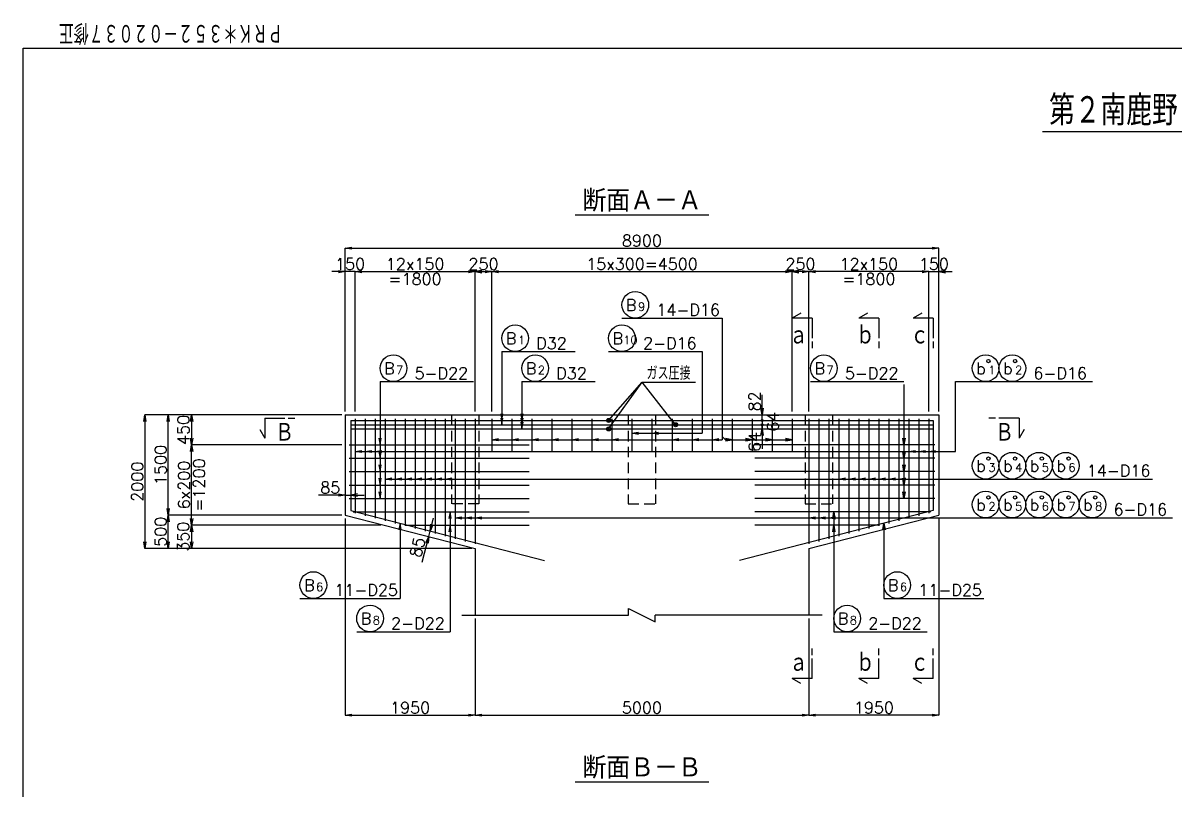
# Model space of a CAD drawing. Header units: millimetres. Extents: x -19525 to 20025, y -14225 to 14225.
# Drawn here: x -19525 to -2248, y 2714 to 14225 of the extents above; entities that cross this region are included whole.
import ezdxf
from ezdxf.enums import TextEntityAlignment as Align

# ---------------------------------------------------------------- set-up
doc = ezdxf.new("R2010")
doc.units = ezdxf.units.MM
doc.header["$PDMODE"] = 35
doc.linetypes.add('HIDDEN2', pattern=[4.7625, 3.175, -1.5875])
for name, color, linetype in [('DIM-01', 2, 'Continuous'), ('DIM-02', 2, 'Continuous'), ('GAIKEI-01', 7, 'Continuous'), ('LAYER_15', 7, 'Continuous'), ('TEKKIN-01', 3, 'Continuous'), ('TEKKIN-02', 4, 'Continuous'), ('TEKKIN-03', 6, 'Continuous'), ('TEXT-01', 4, 'Continuous'), ('WAKU-01', 1, 'Continuous')]:
    doc.layers.add(name, color=color, linetype=linetype)
doc.styles.get("Standard").update_dxf_attribs({"font": 'txt.shx', "bigfont": 'bigfont.shx'})
doc.dimstyles.get("Standard").update_dxf_attribs({"dimscale": 50, "dimtxt": 3.5, "dimasz": 2, "dimexe": 0, "dimexo": 1, "dimgap": 0.5, "dimtad": 1, "dimdec": 0, "dimzin": 0, "dimdsep": 46, "dimtxsty": 'Standard', "dimblk1": 'OPEN', "dimblk2": 'OPEN', "dimsah": 1, "dimcen": 0, "dimclrd": 2, "dimclre": 2, "dimclrt": 6, "dimaunit": 1, "dimadec": 0, "dimazin": 0, "dimtfac": 1, "dimtdec": 4, "dimtix": 1, "dimtofl": 0, "dimtmove": 2, "dimatfit": 3, "dimldrblk": 'OPEN', "dimfxl": 0, "dimtolj": 1, "dimtzin": 0, "dimarcsym": 0})

# ---------------------------------------------------------------- blocks, each defined once
blk = doc.blocks.new('_OPEN')
at = {"color": 0, "linetype": 'ByBlock'}
for p, q in [((-1, 0.17), (0, 0)), ((0, 0), (-1, -0.17)), ((0, 0), (-1, 0))]:
    blk.add_line(p, q, dxfattribs=at)
blk = doc.blocks.new('*D52')
at = {"layer": 'DEFPOINTS', "color": 0}
for p in [(-8000, 10500), (-12500, 8350), (-8000, 8350)]:
    blk.add_point(p, dxfattribs=at)
at = {"layer": 'DIM-01', "color": 2, "lineweight": -2}
for p, q in [((-12400, 10500), (-8100, 10500)), ((-8000, 8400), (-8000, 10500))]:
    blk.add_line(p, q, dxfattribs=at)
at = {"layer": 'DIM-01', "color": 2, "lineweight": -2, "xscale": 100, "yscale": 100, "zscale": 100, "rotation": 180}
blk.add_blockref('_OPEN', (-12500, 10500), dxfattribs=at)
at = {"layer": 'DIM-01', "color": 2, "lineweight": -2, "xscale": 100, "yscale": 100, "zscale": 100}
blk.add_blockref('_OPEN', (-8000, 10500), dxfattribs=at)
at = {"layer": 'DIM-01', "color": 6, "insert": (-10250, 10612.5), "char_height": 175, "attachment_point": 5}
blk.add_mtext('\\A1;15x300=4500', dxfattribs=at)
blk = doc.blocks.new('*D53')
at = {"layer": 'DEFPOINTS', "color": 0}
for p in [(-12750, 5350), (-7750, 5350), (-7750, 3850)]:
    blk.add_point(p, dxfattribs=at)
at = {"layer": 'DIM-01', "color": 2, "lineweight": -2}
for p, q in [((-12750, 5300), (-12750, 3850)), ((-7750, 5300), (-7750, 3850)), ((-12650, 3850), (-7850, 3850))]:
    blk.add_line(p, q, dxfattribs=at)
at = {"layer": 'DIM-01', "color": 2, "lineweight": -2, "xscale": 100, "yscale": 100, "zscale": 100, "rotation": 180}
blk.add_blockref('_OPEN', (-12750, 3850), dxfattribs=at)
at = {"layer": 'DIM-01', "color": 2, "lineweight": -2, "xscale": 100, "yscale": 100, "zscale": 100}
blk.add_blockref('_OPEN', (-7750, 3850), dxfattribs=at)
at = {"layer": 'DIM-01', "color": 6, "insert": (-10250, 3962.5), "char_height": 175, "attachment_point": 5}
blk.add_mtext('\\A1;5000', dxfattribs=at)
blk = doc.blocks.new('*D54')
at = {"layer": 'DEFPOINTS', "color": 0}
for p in [(-5800, 10850), (-14700, 8350), (-5800, 8350)]:
    blk.add_point(p, dxfattribs=at)
at = {"layer": 'DIM-01', "color": 2, "lineweight": -2}
for p, q in [((-14700, 8400), (-14700, 10850)), ((-14600, 10850), (-5900, 10850)), ((-5800, 8400), (-5800, 10850))]:
    blk.add_line(p, q, dxfattribs=at)
at = {"layer": 'DIM-01', "color": 2, "lineweight": -2, "xscale": 100, "yscale": 100, "zscale": 100, "rotation": 180}
blk.add_blockref('_OPEN', (-14700, 10850), dxfattribs=at)
at = {"layer": 'DIM-01', "color": 2, "lineweight": -2, "xscale": 100, "yscale": 100, "zscale": 100}
blk.add_blockref('_OPEN', (-5800, 10850), dxfattribs=at)
at = {"layer": 'DIM-01', "color": 6, "insert": (-10250, 10962.5), "char_height": 175, "attachment_point": 5}
blk.add_mtext('\\A1;8900', dxfattribs=at)
blk = doc.blocks.new('*D55')
at = {"layer": 'DEFPOINTS', "color": 0}
for p in [(-14550, 10500), (-14700, 8350), (-14550, 8350)]:
    blk.add_point(p, dxfattribs=at)
at = {"layer": 'DIM-01', "color": 2, "lineweight": -2}
blk.add_line((-14550, 8400), (-14550, 10500), dxfattribs=at)
at = {"layer": 'DIM-01', "color": 6, "insert": (-14625, 10612.5), "char_height": 175, "attachment_point": 5}
blk.add_mtext('\\A1;150', dxfattribs=at)
blk = doc.blocks.new('*D56')
at = {"layer": 'DEFPOINTS', "color": 0}
for p in [(-12750, 10500), (-14550, 8350), (-12750, 8350)]:
    blk.add_point(p, dxfattribs=at)
at = {"layer": 'DIM-01', "color": 2, "lineweight": -2}
for p, q in [((-14450, 10500), (-12850, 10500)), ((-12750, 8400), (-12750, 10500))]:
    blk.add_line(p, q, dxfattribs=at)
at = {"layer": 'DIM-01', "color": 2, "lineweight": -2, "xscale": 100, "yscale": 100, "zscale": 100, "rotation": 180}
blk.add_blockref('_OPEN', (-14550, 10500), dxfattribs=at)
at = {"layer": 'DIM-01', "color": 2, "lineweight": -2, "xscale": 100, "yscale": 100, "zscale": 100}
blk.add_blockref('_OPEN', (-12750, 10500), dxfattribs=at)
at = {"layer": 'DIM-01', "color": 6, "char_height": 175, "attachment_point": 5}
for s, insert in [('\\A1;12x150', (-13650, 10612.5)), ('\\A1;=1800', (-13650, 10387.5))]:
    blk.add_mtext(s, dxfattribs=dict(at, insert=insert))
blk = doc.blocks.new('*D57')
at = {"layer": 'DEFPOINTS', "color": 0}
for p in [(-12500, 10500), (-12750, 8350), (-12500, 8350)]:
    blk.add_point(p, dxfattribs=at)
at = {"layer": 'DIM-01', "color": 2, "lineweight": -2}
blk.add_line((-12500, 8400), (-12500, 10500), dxfattribs=at)
at = {"layer": 'DIM-01', "color": 6, "insert": (-12625, 10612.5), "char_height": 175, "attachment_point": 5}
blk.add_mtext('\\A1;250', dxfattribs=at)
blk = doc.blocks.new('*D58')
at = {"layer": 'DEFPOINTS', "color": 0}
for p in [(-14700, 6850), (-12750, 6350), (-12750, 3850)]:
    blk.add_point(p, dxfattribs=at)
at = {"layer": 'DIM-01', "color": 2, "lineweight": -2}
for p, q in [((-14700, 6800), (-14700, 3850)), ((-14600, 3850), (-12850, 3850))]:
    blk.add_line(p, q, dxfattribs=at)
at = {"layer": 'DIM-01', "color": 2, "lineweight": -2, "xscale": 100, "yscale": 100, "zscale": 100, "rotation": 180}
blk.add_blockref('_OPEN', (-14700, 3850), dxfattribs=at)
at = {"layer": 'DIM-01', "color": 2, "lineweight": -2, "xscale": 100, "yscale": 100, "zscale": 100}
blk.add_blockref('_OPEN', (-12750, 3850), dxfattribs=at)
at = {"layer": 'DIM-01', "color": 6, "insert": (-13725, 3962.5), "char_height": 175, "attachment_point": 5}
blk.add_mtext('\\A1;1950', dxfattribs=at)
blk = doc.blocks.new('*D59')
at = {"layer": 'DEFPOINTS', "color": 0}
for p in [(-14115, 6700), (-17000, 6350), (-12750, 6350)]:
    blk.add_point(p, dxfattribs=at)
at = {"layer": 'DIM-01', "color": 2, "lineweight": -2}
blk.add_line((-17000, 6600), (-17000, 6450), dxfattribs=at)
at = {"layer": 'DIM-01', "color": 2, "lineweight": -2, "xscale": 100, "yscale": 100, "zscale": 100}
for p, rotation in [((-17000, 6700), 90), ((-17000, 6350), 270)]:
    blk.add_blockref('_OPEN', p, dxfattribs=dict(at, rotation=rotation))
at = {"layer": 'DIM-01', "color": 6, "insert": (-17125, 6525), "char_height": 175, "attachment_point": 5, "rotation": 90}
blk.add_mtext('\\A1;350', dxfattribs=at)
blk = doc.blocks.new('*D60')
at = {"layer": 'DEFPOINTS', "color": 0}
for p in [(-14700, 8350), (-17700, 6350), (-12750, 6350)]:
    blk.add_point(p, dxfattribs=at)
at = {"layer": 'DIM-01', "color": 2, "lineweight": -2}
for p, q in [((-14750, 8350), (-17700, 8350)), ((-17700, 8250), (-17700, 6450)), ((-12800, 6350), (-17700, 6350))]:
    blk.add_line(p, q, dxfattribs=at)
at = {"layer": 'DIM-01', "color": 2, "lineweight": -2, "xscale": 100, "yscale": 100, "zscale": 100}
for p, rotation in [((-17700, 8350), 90), ((-17700, 6350), 270)]:
    blk.add_blockref('_OPEN', p, dxfattribs=dict(at, rotation=rotation))
at = {"layer": 'DIM-01', "color": 6, "insert": (-17812.5, 7350), "char_height": 175, "attachment_point": 5, "rotation": 90}
blk.add_mtext('\\A1;2000', dxfattribs=at)
blk = doc.blocks.new('*D61')
at = {"layer": 'DEFPOINTS', "color": 0}
for p in [(-17000, 7900), (-14700, 7900), (-14115, 6700)]:
    blk.add_point(p, dxfattribs=at)
at = {"layer": 'DIM-01', "color": 2, "lineweight": -2}
for p, q in [((-14750, 7900), (-17000, 7900)), ((-17000, 6800), (-17000, 7800)), ((-14165, 6700), (-17000, 6700))]:
    blk.add_line(p, q, dxfattribs=at)
at = {"layer": 'DIM-01', "color": 2, "lineweight": -2, "xscale": 100, "yscale": 100, "zscale": 100}
for p, rotation in [((-17000, 7900), 90), ((-17000, 6700), 270)]:
    blk.add_blockref('_OPEN', p, dxfattribs=dict(at, rotation=rotation))
at = {"layer": 'DIM-01', "color": 6, "char_height": 175, "attachment_point": 5, "rotation": 90}
for s, insert in [('\\A1;6x200', (-17112.5, 7300)), ('\\A1;=1200', (-16887.5, 7300))]:
    blk.add_mtext(s, dxfattribs=dict(at, insert=insert))
blk = doc.blocks.new('*D62')
at = {"layer": 'DEFPOINTS', "color": 0}
for p in [(-14700, 8350), (-17000, 7900), (-14700, 7900)]:
    blk.add_point(p, dxfattribs=at)
at = {"layer": 'DIM-01', "color": 2, "lineweight": -2}
blk.add_line((-17000, 8250), (-17000, 8000), dxfattribs=at)
at = {"layer": 'DIM-01', "color": 2, "lineweight": -2, "xscale": 100, "yscale": 100, "zscale": 100}
for p, rotation in [((-17000, 8350), 90), ((-17000, 7900), 270)]:
    blk.add_blockref('_OPEN', p, dxfattribs=dict(at, rotation=rotation))
at = {"layer": 'DIM-01', "color": 6, "insert": (-17122, 8125), "char_height": 175, "attachment_point": 5, "rotation": 90}
blk.add_mtext('\\A1;450', dxfattribs=at)
blk = doc.blocks.new('*D63')
at = {"layer": 'DEFPOINTS', "color": 0}
for p in [(-17350, 6850), (-14700, 6850), (-12750, 6350)]:
    blk.add_point(p, dxfattribs=at)
at = {"layer": 'DIM-01', "color": 2, "lineweight": -2}
for p, q in [((-14750, 6850), (-17350, 6850)), ((-17350, 6450), (-17350, 6750))]:
    blk.add_line(p, q, dxfattribs=at)
at = {"layer": 'DIM-01', "color": 2, "lineweight": -2, "xscale": 100, "yscale": 100, "zscale": 100}
for p, rotation in [((-17350, 6850), 90), ((-17350, 6350), 270)]:
    blk.add_blockref('_OPEN', p, dxfattribs=dict(at, rotation=rotation))
at = {"layer": 'DIM-01', "color": 6, "insert": (-17462.5, 6600), "char_height": 175, "attachment_point": 5, "rotation": 90}
blk.add_mtext('\\A1;500', dxfattribs=at)
blk = doc.blocks.new('*D64')
at = {"layer": 'DEFPOINTS', "color": 0}
for p in [(-17350, 8350), (-14700, 8350), (-14700, 6850)]:
    blk.add_point(p, dxfattribs=at)
at = {"layer": 'DIM-01', "color": 2, "lineweight": -2}
blk.add_line((-17350, 6950), (-17350, 8250), dxfattribs=at)
at = {"layer": 'DIM-01', "color": 2, "lineweight": -2, "xscale": 100, "yscale": 100, "zscale": 100}
for p, rotation in [((-17350, 8350), 90), ((-17350, 6850), 270)]:
    blk.add_blockref('_OPEN', p, dxfattribs=dict(at, rotation=rotation))
at = {"layer": 'DIM-01', "color": 6, "insert": (-17462.5, 7600), "char_height": 175, "attachment_point": 5, "rotation": 90}
blk.add_mtext('\\A1;1500', dxfattribs=at)
blk = doc.blocks.new('*D65')
at = {"layer": 'DEFPOINTS', "color": 0}
for p in [(-13425, 6610), (-13425, 6610), (-13446, 6528)]:
    blk.add_point(p, dxfattribs=at)
at = {"layer": 'DIM-01', "color": 6, "insert": (-13616, 6367), "char_height": 175, "attachment_point": 5, "rotation": 75.6186}
blk.add_mtext('\\A1;85', dxfattribs=at)
blk = doc.blocks.new('*D66')
at = {"layer": 'DEFPOINTS', "color": 0}
for p in [(-14700, 7150), (-14616, 7150), (-14616, 7150)]:
    blk.add_point(p, dxfattribs=at)
at = {"layer": 'DIM-01', "color": 6, "insert": (-14921, 7262), "char_height": 175, "attachment_point": 5}
blk.add_mtext('\\A1;85', dxfattribs=at)
blk = doc.blocks.new('*D67')
at = {"layer": 'DEFPOINTS', "color": 0}
for p in [(-8000, 10500), (-8000, 8350), (-7750, 8350)]:
    blk.add_point(p, dxfattribs=at)
at = {"layer": 'DIM-01', "color": 2, "lineweight": -2}
blk.add_line((-8000, 8400), (-8000, 10500), dxfattribs=at)
at = {"layer": 'DIM-01', "color": 6, "insert": (-7875, 10612.5), "char_height": 175, "attachment_point": 5}
blk.add_mtext('\\A1;250', dxfattribs=at)
blk = doc.blocks.new('*D68')
at = {"layer": 'DEFPOINTS', "color": 0}
for p in [(-7750, 10500), (-7750, 8350), (-5950, 8350)]:
    blk.add_point(p, dxfattribs=at)
at = {"layer": 'DIM-01', "color": 2, "lineweight": -2}
for p, q in [((-7750, 8400), (-7750, 10500)), ((-6050, 10500), (-7650, 10500))]:
    blk.add_line(p, q, dxfattribs=at)
at = {"layer": 'DIM-01', "color": 2, "lineweight": -2, "xscale": 100, "yscale": 100, "zscale": 100, "rotation": 180}
blk.add_blockref('_OPEN', (-7750, 10500), dxfattribs=at)
at = {"layer": 'DIM-01', "color": 2, "lineweight": -2, "xscale": 100, "yscale": 100, "zscale": 100}
blk.add_blockref('_OPEN', (-5950, 10500), dxfattribs=at)
at = {"layer": 'DIM-01', "color": 6, "char_height": 175, "attachment_point": 5}
for s, insert in [('\\A1;12x150', (-6850, 10612.5)), ('\\A1;=1800', (-6850, 10387.5))]:
    blk.add_mtext(s, dxfattribs=dict(at, insert=insert))
blk = doc.blocks.new('*D69')
at = {"layer": 'DEFPOINTS', "color": 0}
for p in [(-5950, 10500), (-5950, 8350), (-5800, 8350)]:
    blk.add_point(p, dxfattribs=at)
at = {"layer": 'DIM-01', "color": 2, "lineweight": -2}
blk.add_line((-5950, 8400), (-5950, 10500), dxfattribs=at)
at = {"layer": 'DIM-01', "color": 6, "insert": (-5875, 10612.5), "char_height": 175, "attachment_point": 5}
blk.add_mtext('\\A1;150', dxfattribs=at)
blk = doc.blocks.new('*D70')
at = {"layer": 'DEFPOINTS', "color": 0}
for p in [(-5800, 6850), (-7750, 6350), (-7750, 3850)]:
    blk.add_point(p, dxfattribs=at)
at = {"layer": 'DIM-01', "color": 2, "lineweight": -2}
for p, q in [((-5800, 6800), (-5800, 3850)), ((-5900, 3850), (-7650, 3850))]:
    blk.add_line(p, q, dxfattribs=at)
at = {"layer": 'DIM-01', "color": 2, "lineweight": -2, "xscale": 100, "yscale": 100, "zscale": 100, "rotation": 180}
blk.add_blockref('_OPEN', (-7750, 3850), dxfattribs=at)
at = {"layer": 'DIM-01', "color": 2, "lineweight": -2, "xscale": 100, "yscale": 100, "zscale": 100}
blk.add_blockref('_OPEN', (-5800, 3850), dxfattribs=at)
at = {"layer": 'DIM-01', "color": 6, "insert": (-6775, 3962.5), "char_height": 175, "attachment_point": 5}
blk.add_mtext('\\A1;1950', dxfattribs=at)

msp = doc.modelspace()

# ---------------------------------------------------------------- linework, layer by layer
at = {"layer": 'DIM-01'}
for p, q in [((-14700, 10500), (-14900, 10500)), ((-14550, 10500), (-14700, 10500)), ((-12750, 10500), (-12500, 10500)), ((-7750, 10500), (-8000, 10500)), ((-5950, 10500), (-5800, 10500)), ((-5800, 10500), (-5600, 10500)), ((-8450, 8350), (-8450, 8650)), ((-8450, 8268), (-8450, 8350)), ((-8450, 8268), (-8450, 8204)), ((-8450, 8204), (-8450, 8140)), ((-8450, 8140), (-8450, 7840)), ((-14700, 7150), (-15100, 7150)), ((-14700, 7150), (-14615.5, 7150)), ((-14615.5, 7150), (-14415.5, 7150))]:
    msp.add_line(p, q, dxfattribs=at)
at = {"layer": 'DIM-01', "ltscale": 100}
for p, q in [((-9050, 9800), (-9050, 7979.6)), ((-12350, 9300), (-12350, 8268)), ((-9350, 9300), (-9350, 8075.1)), ((-14175, 8850), (-14175, 7100)), ((-12050, 8850), (-12050, 8204)), ((-6325, 8806.9), (-6325, 7100)), ((-13425, 6610.3), (-13375.3, 6804)), ((-13125, 6900), (-13125, 5100)), ((-7375, 6900), (-7375, 5100)), ((-13875, 6725.7), (-13875, 5600)), ((-13446, 6528.5), (-13425, 6610.3)), ((-6625, 6725.7), (-6625, 5600)), ((-13545.3, 6141), (-13446, 6528.5))]:
    msp.add_line(p, q, dxfattribs=at)
at = {"layer": 'DIM-01', "color": 2}
for p, q in [((-8450, 8450), (-8450, 8550)), ((-8450, 8304), (-8450, 8404)), ((-8450, 8268), (-8450, 8350)), ((-8450, 8140), (-8450, 8204)), ((-8450, 8168), (-8450, 8068)), ((-8450, 8040), (-8450, 7940))]:
    msp.add_line(p, q, dxfattribs=at)
at = {"layer": 'DIM-01'}
for centre, radius in [((-8450, 8268), 15), ((-8450, 8204), 15), ((-8450, 8268), 7.5), ((-8450, 8204), 7.5)]:
    msp.add_circle(centre, radius, dxfattribs=at)
at = {"layer": 'DIM-02'}
for p, q in [((-10550, 9800), (-9050, 9800)), ((-12350, 9300), (-11250, 9300)), ((-10750, 9300), (-9350, 9300)), ((-14175, 8850), (-12775, 8850)), ((-12050, 8850), (-10950, 8850)), ((-7725, 8850), (-6325, 8850)), ((-5550, 8850), (-3500, 8850)), ((-12500, 7979.6), (-9050, 7979.6)), ((-10400, 8075.1), (-9350, 8075.1)), ((-9050, 8029.6), (-9000, 7979.6)), ((-9000, 7979.6), (-8000, 7979.6)), ((-5300, 7389.6), (-2600, 7389.6)), ((-5300, 6806.9), (-2300, 6806.9)), ((-15375, 5600), (-13875, 5600)), ((-6625, 5600), (-5125, 5600)), ((-14525, 5100), (-13125, 5100)), ((-7375, 5100), (-5975, 5100))]:
    msp.add_line(p, q, dxfattribs=at)
at = {"layer": 'DIM-02', "color": 2}
for p, q in [((-10750, 8140), (-10248, 8843)), ((-10750, 8268), (-10248, 8843)), ((-9746, 8204), (-10248, 8843)), ((-10248, 8843), (-9448, 8843))]:
    msp.add_line(p, q, dxfattribs=at)
at = {"layer": 'DIM-02', "ltscale": 100}
for p, q in [((-5550, 7801.8), (-5550, 8850)), ((-14550, 7801.8), (-5550, 7801.8)), ((-14100, 7389.6), (-5300, 7389.6)), ((-13050, 6806.9), (-5300, 6806.9))]:
    msp.add_line(p, q, dxfattribs=at)
at = {"layer": 'DIM-02'}
for centre in [(-10350, 10000), (-12150, 9500), (-10550, 9500), (-13975, 9050), (-11850, 9050), (-7525, 9050), (-5100, 9050), (-4700, 9050), (-5100, 7589.6), (-4700, 7589.6), (-4300, 7589.6), (-3900, 7589.6), (-5100, 7006.9), (-4700, 7006.9), (-4300, 7006.9), (-3900, 7006.9), (-3500, 7006.9), (-15175, 5800), (-6425, 5800), (-14325, 5300), (-7175, 5300)]:
    msp.add_circle(centre, 200, dxfattribs=at)
at = {"layer": 'DIM-02', "color": 6}
for centre in [(-5057.9, 9156.7), (-4657.9, 9156.7), (-5057.9, 7696.3), (-4657.9, 7696.3), (-4257.9, 7696.3), (-3857.9, 7696.3), (-5057.9, 7113.5), (-4657.9, 7113.5), (-4257.9, 7113.5), (-3857.9, 7113.5), (-3457.9, 7113.5)]:
    msp.add_circle(centre, 25, dxfattribs=at)
at = {"layer": 'GAIKEI-01', "ltscale": 100}
for p, q in [((-14700, 8350), (-5800, 8350)), ((-14700, 8350), (-14700, 6850)), ((-5800, 8350), (-5800, 6850)), ((-14700, 6850), (-12750, 6350)), ((-7750, 6350), (-5800, 6850)), ((-12750, 6350), (-12750, 5350)), ((-7750, 6350), (-7750, 5350))]:
    msp.add_line(p, q, dxfattribs=at)
at = {"layer": 'GAIKEI-01', "linetype": 'HIDDEN2', "ltscale": 50}
for p, q in [((-13105, 8350), (-13105, 7020)), ((-12695, 8350), (-12695, 7020)), ((-10455, 8350), (-10455, 7020)), ((-10045, 8350), (-10045, 7020)), ((-7805, 8350), (-7805, 7020)), ((-7395, 8350), (-7395, 7020)), ((-12695, 7020), (-13105, 7020)), ((-10455, 7020), (-10045, 7020)), ((-7805, 7020), (-7395, 7020))]:
    msp.add_line(p, q, dxfattribs=at)
at = {"layer": 'GAIKEI-01', "color": 2}
for p, q in [((-10450, 5450), (-10050, 5250)), ((-10450, 5350), (-10450, 5450)), ((-12950, 5350), (-10450, 5350)), ((-7550, 5350), (-10050, 5350)), ((-10050, 5250), (-10050, 5350))]:
    msp.add_line(p, q, dxfattribs=at)
at = {"layer": 'TEKKIN-01', "ltscale": 100}
for p, q in [((-14615.5, 8268), (-5884.5, 8268)), ((-14615.5, 8268), (-14615.5, 6915.6)), ((-14615.5, 8204), (-5884.5, 8204)), ((-14615.5, 8140), (-5884.5, 8140)), ((-5884.5, 8268), (-5884.5, 6915.6)), ((-14615.5, 6915.6), (-11709.5, 6170.4)), ((-5884.5, 6915.6), (-8790.5, 6170.4))]:
    msp.add_line(p, q, dxfattribs=at)
at = {"layer": 'TEKKIN-02', "ltscale": 100}
for p, q in [((-14639, 7900), (-11939, 7900)), ((-5861, 7900), (-8561, 7900)), ((-14639, 7700), (-11939, 7700)), ((-5861, 7700), (-8561, 7700)), ((-14639, 7500), (-11939, 7500)), ((-5861, 7500), (-8561, 7500)), ((-14639, 7300), (-11939, 7300)), ((-5861, 7300), (-8561, 7300)), ((-14639, 7100), (-11939, 7100)), ((-5861, 7100), (-8561, 7100)), ((-14578.3, 6900), (-11939, 6900)), ((-5921.7, 6900), (-8561, 6900)), ((-13798.3, 6700), (-11939, 6700)), ((-6701.7, 6700), (-8561, 6700))]:
    msp.add_line(p, q, dxfattribs=at)
at = {"layer": 'TEKKIN-03', "ltscale": 100}
for p, q in [((-14550, 8292), (-14550, 6878.3)), ((-14400, 8292), (-14400, 6839.8)), ((-14250, 8292), (-14250, 6801.3)), ((-14100, 8292), (-14100, 6762.9)), ((-13950, 8292), (-13950, 6724.4)), ((-13800, 8292), (-13800, 6686)), ((-13650, 8292), (-13650, 6647.5)), ((-13500, 8292), (-13500, 6609)), ((-13350, 8292), (-13350, 6570.6)), ((-13200, 8292), (-13200, 6532.1)), ((-13050, 8292), (-13050, 6493.7)), ((-12900, 8292), (-12900, 6455.2)), ((-12750, 8292), (-12750, 6416.7)), ((-12500, 8292), (-12500, 7812)), ((-12200, 8292), (-12200, 7812)), ((-11900, 8292), (-11900, 7812)), ((-11600, 8292), (-11600, 7812)), ((-11300, 8292), (-11300, 7812)), ((-11000, 8292), (-11000, 7812)), ((-10700, 8292), (-10700, 7812)), ((-10400, 8292), (-10400, 7812)), ((-10100, 8292), (-10100, 7812)), ((-9800, 8292), (-9800, 7812)), ((-9500, 8292), (-9500, 7812)), ((-9200, 8292), (-9200, 7812)), ((-8900, 8292), (-8900, 7812)), ((-8600, 8292), (-8600, 7812)), ((-8300, 8292), (-8300, 7812)), ((-8000, 8292), (-8000, 7812)), ((-7750, 8292), (-7750, 6416.7)), ((-7600, 8292), (-7600, 6455.2)), ((-7450, 8292), (-7450, 6493.7)), ((-7300, 8292), (-7300, 6532.1)), ((-7150, 8292), (-7150, 6570.6)), ((-7000, 8292), (-7000, 6609)), ((-6850, 8292), (-6850, 6647.5)), ((-6700, 8292), (-6700, 6686)), ((-6550, 8292), (-6550, 6724.4)), ((-6400, 8292), (-6400, 6762.9)), ((-6250, 8292), (-6250, 6801.3)), ((-6100, 8292), (-6100, 6839.8)), ((-5950, 8292), (-5950, 6878.3))]:
    msp.add_line(p, q, dxfattribs=at)
at = {"layer": 'TEKKIN-03', "color": 3}
for centre, radius in [((-10750, 8268), 30), ((-10750, 8140), 30), ((-10750, 8268), 20), ((-10750, 8140), 20), ((-10750, 8268), 10), ((-10750, 8140), 10), ((-9746, 8204), 30), ((-9746, 8204), 20), ((-9746, 8204), 10)]:
    msp.add_circle(centre, radius, dxfattribs=at)
at = {"layer": 'TEXT-01'}
msp.add_line((-4250, 12600), (4750, 12600), dxfattribs=at)
at = {"layer": 'TEXT-01', "color": 4}
for p, q in [((-11250, 11350), (-9250, 11350)), ((-7870.1, 9875), (-8000, 9800)), ((-6870.1, 9875), (-7000, 9800)), ((-6054.6, 9875), (-6184.5, 9800)), ((-7700, 9800), (-8000, 9800)), ((-7700, 9800), (-7700, 9500)), ((-6700, 9800), (-7000, 9800)), ((-6700, 9800), (-6700, 9500)), ((-5884.5, 9800), (-6184.5, 9800)), ((-5884.5, 9800), (-5884.5, 9500)), ((-7700, 9450), (-7700, 9350)), ((-6700, 9450), (-6700, 9350)), ((-5884.5, 9450), (-5884.5, 9350)), ((-15900, 8300), (-15600, 8300)), ((-15900, 8300), (-15900, 8000)), ((-15550, 8300), (-15450, 8300)), ((-4950, 8300), (-5050, 8300)), ((-4600, 8300), (-4900, 8300)), ((-4600, 8300), (-4600, 8000)), ((-15975, 8129.9), (-15900, 8000)), ((-4525, 8129.9), (-4600, 8000)), ((-7700, 4750), (-7700, 4850)), ((-6700, 4750), (-6700, 4850)), ((-5884.5, 4750), (-5884.5, 4850)), ((-7700, 4400), (-7700, 4700)), ((-6700, 4400), (-6700, 4700)), ((-5884.5, 4400), (-5884.5, 4700)), ((-7700, 4400), (-8000, 4400)), ((-7870.1, 4325), (-8000, 4400)), ((-6700, 4400), (-7000, 4400)), ((-6870.1, 4325), (-7000, 4400)), ((-5884.5, 4400), (-6184.5, 4400)), ((-6054.6, 4325), (-6184.5, 4400)), ((-11250, 2850), (-9250, 2850))]:
    msp.add_line(p, q, dxfattribs=at)
at = {"layer": 'WAKU-01'}
for p, q in [((-19525, 13850), (20025, 13850)), ((-19525, -13850), (-19525, 13850))]:
    msp.add_line(p, q, dxfattribs=at)

# ---------------------------------------------------------------- block references
at = {"layer": 'DIM-01', "yscale": 100, "zscale": 100}
for p, xscale in [((-14700, 10500), 100), ((-12750, 10500), -100), ((-12500, 10500), 100), ((-8000, 10500), -100), ((-5800, 10500), -100), ((-14700, 7150), 100)]:
    msp.add_blockref('_OPEN', p, dxfattribs=dict(at, xscale=xscale))
for p, xscale, rotation in [((-7750, 10500), 100, 359.9999999999979), ((-8450, 8350), -100, 89.99999999999793), ((-8450, 8140), 100, 90.00000000000206), ((-14615.5, 7150), -100, 359.9999999999958), ((-13425, 6610.3), 99.99999999999979, 255.6186054089264), ((-13446, 6528.5), 99.99999999999979, 75.61860540892643)]:
    msp.add_blockref('_OPEN', p, dxfattribs=dict(at, xscale=xscale, rotation=rotation))
at = {"layer": 'DIM-01', "color": 2, "xscale": 100, "yscale": 100, "zscale": 100}
for p, rotation in [((-8450, 8350), 270), ((-8450, 8140), 90)]:
    msp.add_blockref('_OPEN', p, dxfattribs=dict(at, rotation=rotation))
at = {"layer": 'DIM-02', "yscale": 100, "zscale": 100}
for p, xscale, rotation in [((-12350, 8268), -100, 90), ((-12350, 8204), -100, 90), ((-12050, 8268), -100, 90), ((-12050, 8204), -100, 90), ((-12050, 8140), -100, 90), ((-14175, 7900), -100, 90), ((-12500, 7979.6), 100, 180.0000000000021), ((-12200, 7979.6), 100, 180.0000000000021), ((-11900, 7979.6), 100, 180.0000000000021), ((-11600, 7979.6), 100, 180.0000000000021), ((-11300, 7979.6), 100, 180.0000000000021), ((-11000, 7979.6), 100, 180.0000000000021), ((-10700, 7979.6), 100, 180.0000000000021), ((-10400, 8075.1), 100, 180.0000000000021), ((-10100, 8075.1), 100, 180.0000000000021), ((-9800, 7979.6), 100, 180.0000000000021), ((-9500, 7979.6), 100, 180.0000000000021), ((-9200, 7979.6), 100, 180.0000000000021), ((-8900, 7979.6), -100, 179.999999999998), ((-8600, 7979.6), -100, 179.999999999998), ((-8300, 7979.6), -100, 179.999999999998), ((-8000, 7979.6), -100, 179.999999999998), ((-6325, 7900), 100, 270), ((-14550, 7801.8), 100, 180.0000000000021), ((-14400, 7801.8), 100, 180.0000000000021), ((-14250, 7801.8), 100, 180.0000000000021), ((-14175, 7700), -100, 90), ((-6325, 7700), 100, 270), ((-6250, 7801.8), 100, 180.0000000000021), ((-6100, 7801.8), 100, 180.0000000000021), ((-5950, 7801.8), 100, 180.0000000000021), ((-14175, 7500), -100, 90), ((-6325, 7500), 100, 270), ((-14175, 7300), -100, 90), ((-14100, 7389.6), 100, 180.0000000000021), ((-13950, 7389.6), 100, 180.0000000000021), ((-13800, 7389.6), 100, 180.0000000000021), ((-13650, 7389.6), 100, 180.0000000000021), ((-13500, 7389.6), 100, 180.0000000000021), ((-13350, 7389.6), 100, 180.0000000000021), ((-13200, 7389.6), 100, 180.0000000000021), ((-7300, 7389.6), 100, 180.0000000000021), ((-7150, 7389.6), 100, 180.0000000000021), ((-7000, 7389.6), 100, 180.0000000000021), ((-6850, 7389.6), 100, 180.0000000000021), ((-6700, 7389.6), 100, 180.0000000000021), ((-6550, 7389.6), 100, 180.0000000000021), ((-6400, 7389.6), 100, 180.0000000000021), ((-6325, 7300), 100, 270), ((-14175, 7100), -100, 90), ((-6325, 7100), 100, 270), ((-13125, 6900), -100, 270), ((-13050, 6806.9), 100, 180.0000000000021), ((-12900, 6806.9), 100, 180.0000000000021), ((-12750, 6806.9), 100, 180.0000000000021), ((-7750, 6806.9), 100, 180.0000000000021), ((-7600, 6806.9), 100, 180.0000000000021), ((-7450, 6806.9), 100, 180.0000000000021), ((-7375, 6900), 100, 90), ((-13875, 6725.7), -100, 270), ((-13125, 6700), -100, 270), ((-7375, 6700), 100, 90), ((-6625, 6725.7), 100, 90)]:
    msp.add_blockref('_OPEN', p, dxfattribs=dict(at, xscale=xscale, rotation=rotation))

# ---------------------------------------------------------------- texts
at = {"layer": 'DIM-01', "color": 6, "char_height": 175, "attachment_point": 5, "rotation": 90}
for s, insert in [('\\A1;82', (-8562.5, 8554)), ('\\A1;64', (-8289, 8248.1)), ('\\A1;64', (-8562.5, 7945.8))]:
    msp.add_mtext(s, dxfattribs=dict(at, insert=insert))
at = {"layer": 'DIM-02', "color": 6}
for s, height, p in [('B', 175, (-10489.8, 9910)), ('9', 125, (-10309.8, 9910)), ('14-D16', 175, (-10033.8, 9838.4)), ('B', 175, (-12289.8, 9410)), ('1', 125, (-12109.8, 9410)), ('D32', 175, (-11833.8, 9338.4)), ('B', 175, (-10689.8, 9410)), ('10', 125, (-10529.8, 9410)), ('2-D16', 175, (-10233.8, 9338.4)), ('B', 175, (-14114.8, 8960)), ('7', 125, (-13934.8, 8960)), ('5-D22', 175, (-13658.8, 8888.4)), ('B', 175, (-11989.8, 8960)), ('2', 125, (-11809.8, 8960)), ('D32', 175, (-11533.8, 8888.4)), ('B', 175, (-7664.8, 8960)), ('7', 125, (-7484.8, 8960)), ('5-D22', 175, (-7208.8, 8888.4)), ('b', 175, (-5239.8, 8960)), ('1', 125, (-5059.8, 8960)), ('b', 175, (-4839.8, 8960)), ('2', 125, (-4659.8, 8960)), ('6-D16', 175, (-4383.8, 8888.4)), ('b', 175, (-5239.8, 7499.6)), ('3', 125, (-5059.8, 7499.6)), ('b', 175, (-4839.8, 7499.6)), ('4', 125, (-4659.8, 7499.6)), ('b', 175, (-4439.8, 7499.6)), ('5', 125, (-4259.8, 7499.6)), ('b', 175, (-4039.8, 7499.6)), ('6', 125, (-3859.8, 7499.6)), ('14-D16', 175, (-3583.8, 7428)), ('b', 175, (-5239.8, 6916.9)), ('b', 175, (-4839.8, 6916.9)), ('b', 175, (-4439.8, 6916.9)), ('b', 175, (-4039.8, 6916.9)), ('b', 175, (-3639.8, 6916.9)), ('2', 125, (-5059.8, 6916.9)), ('5', 125, (-4659.8, 6916.9)), ('6', 125, (-4259.8, 6916.9)), ('7', 125, (-3859.8, 6916.9)), ('8', 125, (-3459.8, 6916.9)), ('6-D16', 175, (-3183.8, 6845.3)), ('B', 175, (-15314.8, 5710)), ('B', 175, (-6564.8, 5710)), ('6', 125, (-15134.8, 5710)), ('11-D25', 175, (-14858.8, 5638.4)), ('6', 125, (-6384.8, 5710)), ('11-D25', 175, (-6108.8, 5638.4)), ('B', 175, (-14464.8, 5210)), ('B', 175, (-7314.8, 5210)), ('8', 125, (-14284.8, 5210)), ('2-D22', 175, (-14008.8, 5138.4)), ('8', 125, (-7134.8, 5210)), ('2-D22', 175, (-6858.8, 5138.4))]:
    msp.add_text(s, height=height, dxfattribs=at).set_placement(p)
at = {"layer": 'DIM-02', "color": 6, "width": 0.75}
msp.add_text('ガス圧接', height=200, dxfattribs=at).set_placement((-10181.8, 8878))
at = {"layer": 'LAYER_15', "color": 4, "width": 0.678}
msp.add_text('\u3000ＰＲＫ＊３５２－０２０３７修正', height=300, rotation=180, dxfattribs=at).set_placement((-15410, 14225))
at = {"layer": 'TEXT-01', "width": 0.75}
msp.add_text('第２南鹿野Ｂｖ', height=450, dxfattribs=at).set_placement((-4150, 12690), (-1450, 12690), align=Align.FIT)
at = {"layer": 'TEXT-01', "color": 4}
for s, p in [('断面Ａ－Ａ', (-11142.4, 11400)), ('断面Ｂ－Ｂ', (-11142.4, 2900))]:
    msp.add_text(s, height=325, dxfattribs=at).set_placement(p)
at = {"layer": 'TEXT-01', "color": 4, "width": 0.8475}
for s, p in [('ｂ', (-7045, 9393.4)), ('ａ', (-8045, 9393.4)), ('ｃ', (-6229.5, 9393.4)), ('Ｂ', (-15746.2, 7936.6)), ('Ｂ', (-4957.2, 7936.6)), ('ａ', (-8045, 4486.6)), ('ｂ', (-7045, 4486.6)), ('ｃ', (-6229.5, 4486.6))]:
    msp.add_text(s, height=300, dxfattribs=at).set_placement(p)

# ---------------------------------------------------------------- dimensions: what is measured, and where the dimension line sits
at = {"layer": 'DIM-01'}
for base, p1, p2, override, picture, middle in [((-5800, 10850), (-14700, 8350), (-5800, 8350), {"dimblk1": 'OPEN', "dimblk2": 'OPEN'}, '*D54', (-10250, 10962.5)), ((-14550, 10500), (-14700, 8350), (-14550, 8350), {"dimblk1": 'OPEN', "dimblk2": 'OPEN', "dimse1": 1}, '*D55', (-14625, 10612.5)), ((-12500, 10500), (-12750, 8350), (-12500, 8350), {"dimblk1": 'OPEN', "dimblk2": 'OPEN', "dimse1": 1}, '*D57', (-12625, 10612.5)), ((-8000, 10500), (-7750, 8350), (-8000, 8350), {"dimblk1": 'OPEN', "dimblk2": 'OPEN', "dimse1": 1}, '*D67', (-7875, 10612.5)), ((-5950, 10500), (-5800, 8350), (-5950, 8350), {"dimblk1": 'OPEN', "dimblk2": 'OPEN', "dimse1": 1}, '*D69', (-5875, 10612.5)), ((-12750, 3850), (-14700, 6850), (-12750, 6350), {"dimblk1": 'OPEN', "dimblk2": 'OPEN', "dimse2": 1}, '*D58', (-13725, 3962.5)), ((-7750, 3850), (-5800, 6850), (-7750, 6350), {"dimblk1": 'OPEN', "dimblk2": 'OPEN', "dimse2": 1}, '*D70', (-6775, 3962.5)), ((-7750, 3850), (-12750, 5350), (-7750, 5350), {"dimblk1": 'OPEN', "dimblk2": 'OPEN'}, '*D53', (-10250, 3962.5))]:
    dim = msp.add_linear_dim(base=base, p1=p1, p2=p2, dimstyle='Standard', override=override, dxfattribs=at)
    dim.commit()
    dim.dimension.update_dxf_attribs({"geometry": picture, "text_midpoint": middle})
for base, p1, p2, text, picture, middle in [((-12750, 10500), (-14550, 8350), (-12750, 8350), '12x150\\X=<>', '*D56', (-13650, 10500)), ((-8000, 10500), (-12500, 8350), (-8000, 8350), '15x300=<>', '*D52', (-10250, 10612.5)), ((-7750, 10500), (-5950, 8350), (-7750, 8350), '12x150\\X=<>', '*D68', (-6850, 10500))]:
    dim = msp.add_linear_dim(base=base, p1=p1, p2=p2, text=text, dimstyle='Standard', override={"dimblk1": 'OPEN', "dimblk2": 'OPEN', "dimse1": 1}, dxfattribs=at)
    dim.commit()
    dim.dimension.update_dxf_attribs({"geometry": picture, "text_midpoint": middle})
for base, p1, p2, override, picture, middle in [((-17700, 6350), (-14700, 8350), (-12750, 6350), {"dimblk1": 'OPEN', "dimblk2": 'OPEN'}, '*D60', (-17812.5, 7350)), ((-17350, 8350), (-14700, 6850), (-14700, 8350), {"dimblk1": 'OPEN', "dimblk2": 'OPEN', "dimse1": 1, "dimse2": 1}, '*D64', (-17462.5, 7600)), ((-17350, 6850), (-12750, 6350), (-14700, 6850), {"dimblk1": 'OPEN', "dimblk2": 'OPEN', "dimse1": 1}, '*D63', (-17462.5, 6600))]:
    dim = msp.add_linear_dim(base=base, p1=p1, p2=p2, angle=90, dimstyle='Standard', override=override, dxfattribs=at)
    dim.commit()
    dim.dimension.update_dxf_attribs({"geometry": picture, "text_midpoint": middle})
for base, p1, p2, angle, picture, middle, dimtype in [((-17000, 7900), (-14700, 8350), (-14700, 7900), 90, '*D62', (-17121.7, 8125), 160), ((-17000, 6350), (-14115, 6700), (-12750, 6350), 90, '*D59', (-17125.1, 6525), 160), ((-13425, 6610.31049), (-13445.98772, 6528.45839), (-13425, 6610.31049), 75.61861, '*D65', (-13615.50539, 6366.77178), 161)]:
    dim = msp.add_linear_dim(base=base, p1=p1, p2=p2, angle=angle, dimstyle='Standard', override={"dimblk1": 'OPEN', "dimblk2": 'OPEN', "dimse1": 1, "dimse2": 1}, dxfattribs=at)
    dim.commit()
    dim.dimension.update_dxf_attribs({"geometry": picture, "text_midpoint": middle, "dimtype": dimtype})
dim = msp.add_linear_dim(base=(-17000, 7900), p1=(-14115, 6700), p2=(-14700, 7900), angle=90, text='6x200\\X=<>', dimstyle='Standard', override={"dimblk1": 'OPEN', "dimblk2": 'OPEN'}, dxfattribs=at)
dim.commit()
dim.dimension.update_dxf_attribs({"geometry": '*D61', "text_midpoint": (-17000, 7300)})
dim = msp.add_linear_dim(base=(-14615.5, 7150), p1=(-14700, 7150), p2=(-14615.5, 7150), dimstyle='Standard', override={"dimblk1": 'OPEN', "dimblk2": 'OPEN', "dimse1": 1, "dimse2": 1}, dxfattribs=at)
dim.commit()
dim.dimension.update_dxf_attribs({"geometry": '*D66', "text_midpoint": (-14921.2909426, 7262.5), "dimtype": 160})

doc.saveas('drawing.dxf')
